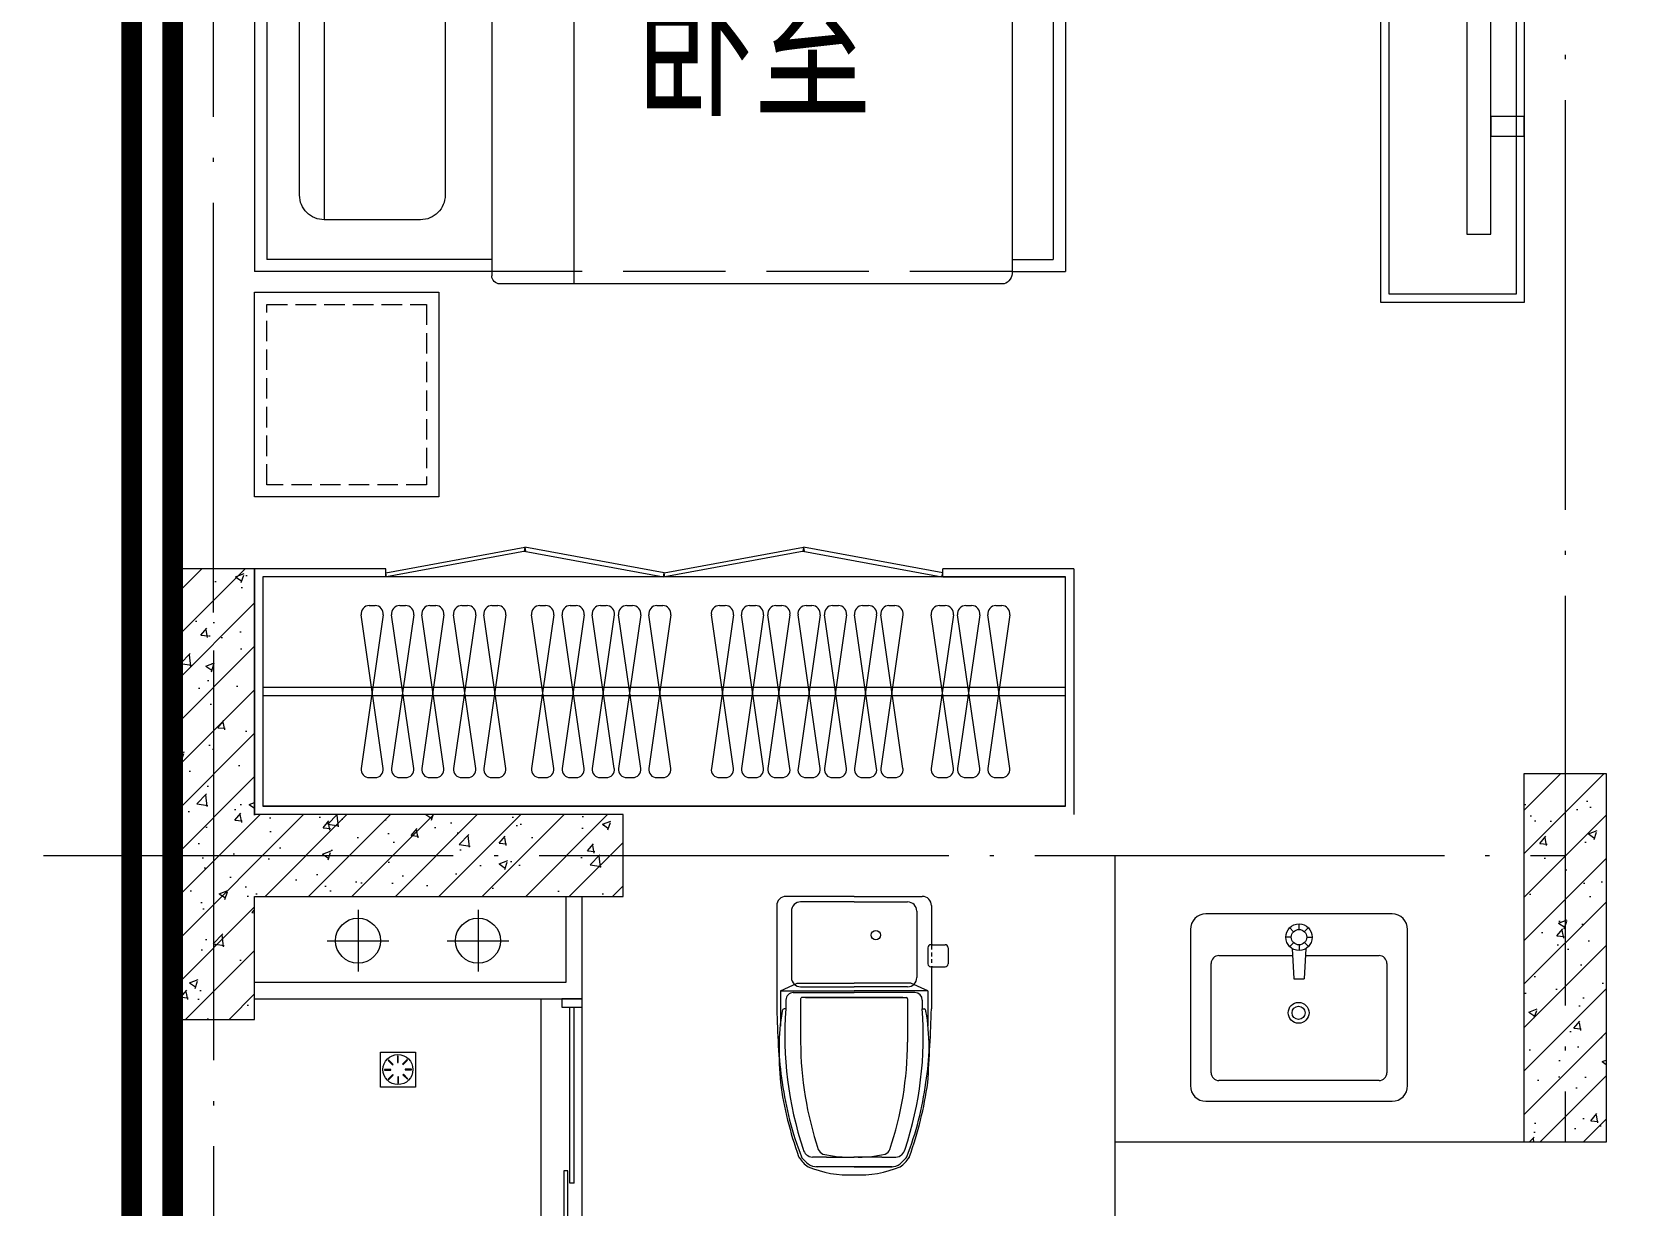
# Model space of a CAD drawing. Extents: x 5393441 to 5456441, y -1528218 to -1483673.
# Drawn here: x 5403798 to 5407704, y -1503156 to -1500290 of the extents above; entities that cross this region are included whole.
import ezdxf
from ezdxf.enums import TextEntityAlignment as Align

# ---------------------------------------------------------------- set-up
doc = ezdxf.new("R2010")
doc.units = 0
doc.header["$LTSCALE"] = 1000
doc.header["$MEASUREMENT"] = 0
doc.linetypes.add('DASH', pattern=[0.35, 0.25, -0.1])
doc.linetypes.add('DOTE', pattern=[2.42, 2, -0.2, 0.02, -0.2])
for name, color, linetype, lineweight in [('DOTE', 250, 'DOTE', 5), ('fd', 4, 'Continuous', 5), ('PUB_TEXT', 7, 'Continuous', 5), ('WINDOW', 4, 'Continuous', 5), ('五金', 136, 'Continuous', 5), ('剪力墙', 2, 'Continuous', 15), ('剪力墙填充', 8, 'Continuous', 5), ('固定家具线', 243, 'Continuous', 5), ('家具', 159, 'Continuous', 5), ('移动家具', 159, 'Continuous', 5), ('面积', 190, 'Continuous', 5)]:
    doc.layers.add(name, color=color, linetype=linetype, lineweight=lineweight)
doc.styles.add('_TCH_SPACE', font='simplex_.ttf', dxfattribs={"height": 5, "bigfont": 'GBCBIG'})
doc.styles.add('DIM_FONT', font='细黑一简.ttf', dxfattribs={"width": 0.8})

# ---------------------------------------------------------------- blocks, each defined once
blk = doc.blocks.new('ytjhgkj')
at = {"layer": '家具', "ltscale": 0.5}
blk.add_lwpolyline([(34949.4, 26115.8), (34599.4, 26115.8), (34599.4, 27515.8), (34949.4, 27515.8)], close=True, dxfattribs=at)
at = {"layer": '家具', "color": 251, "ltscale": 40}
for points in [[(34929.4, 26135.8), (34619.4, 26135.8), (34619.4, 27495.8), (34929.4, 27495.8)], [(34739.4, 27348.9), (34681.3, 27348.9), (34681.3, 26282.6), (34739.4, 26282.6)], [(34681.3, 27110.2), (34599.4, 27110.2), (34599.4, 27062.2), (34681.3, 27062.2)], [(34681.3, 26643.8), (34599.4, 26643.8), (34599.4, 26595.9), (34681.3, 26595.9)]]:
    blk.add_lwpolyline(points, close=True, dxfattribs=at)
blk = doc.blocks.new('A$C76A61D77')
at = {"layer": '家具'}
for p, q in [((0, 600), (0, 0)), ((20, 600), (0, 600)), ((320, 600), (20, 600)), ((320, 580), (320, 600)), ((2000, 600), (1680, 600)), ((1680, 580), (1680, 600)), ((1680, 580), (1680, 600)), ((2000, 600), (2000, 0)), ((320, 580), (20, 580)), ((1680, 580), (1980, 580)), ((1980, 20), (20, 20))]:
    blk.add_line(p, q, dxfattribs=at)
at = {"layer": '家具', "color": 8}
for p, q in [((280, 510), (294.3, 510)), ((354.3, 510), (368.6, 510)), ((427.9, 510), (442.2, 510)), ((505.8, 510), (520.1, 510)), ((579.4, 510), (593.7, 510)), ((696.2, 510), (710.5, 510)), ((770.6, 510), (784.9, 510)), ((844.2, 510), (858.5, 510)), ((908.6, 510), (922.9, 510)), ((982.1, 510), (996.5, 510)), ((1135, 510), (1149.3, 510)), ((1208.6, 510), (1222.9, 510)), ((1273, 510), (1287.3, 510)), ((1346.6, 510), (1360.9, 510)), ((1411, 510), (1425.3, 510)), ((1484.6, 510), (1498.9, 510)), ((1548.9, 510), (1563.3, 510)), ((1672, 510), (1686.3, 510)), ((1736.4, 510), (1750.7, 510)), ((1809.9, 510), (1824.3, 510)), ((314.1, 112.6), (260.2, 487.4)), ((314.1, 487.4), (260.2, 112.6)), ((388.5, 112.6), (334.5, 487.4)), ((388.5, 487.4), (334.5, 112.6)), ((462.1, 112.6), (408.1, 487.4)), ((462.1, 487.4), (408.1, 112.6)), ((539.9, 112.6), (486, 487.4)), ((539.9, 487.4), (486, 112.6)), ((613.5, 112.6), (559.6, 487.4)), ((613.5, 487.4), (559.6, 112.6)), ((730.4, 112.6), (676.4, 487.4)), ((730.4, 487.4), (676.4, 112.6)), ((804.7, 112.6), (750.8, 487.4)), ((804.7, 487.4), (750.8, 112.6)), ((878.3, 112.6), (824.3, 487.4)), ((878.3, 487.4), (824.3, 112.6)), ((942.7, 112.6), (888.7, 487.4)), ((942.7, 487.4), (888.7, 112.6)), ((1016.3, 112.6), (962.3, 487.4)), ((1016.3, 487.4), (962.3, 112.6)), ((1169.1, 112.6), (1115.2, 487.4)), ((1169.1, 487.4), (1115.2, 112.6)), ((1242.7, 112.6), (1188.8, 487.4)), ((1242.7, 487.4), (1188.8, 112.6)), ((1307.1, 112.6), (1253.2, 487.4)), ((1307.1, 487.4), (1253.2, 112.6)), ((1380.7, 112.6), (1326.8, 487.4)), ((1380.7, 487.4), (1326.8, 112.6)), ((1445.1, 112.6), (1391.1, 487.4)), ((1445.1, 487.4), (1391.1, 112.6)), ((1518.7, 112.6), (1464.7, 487.4)), ((1518.7, 487.4), (1464.7, 112.6)), ((1583.1, 112.6), (1529.1, 487.4)), ((1583.1, 487.4), (1529.1, 112.6)), ((1706.1, 112.6), (1652.1, 487.4)), ((1706.1, 487.4), (1652.1, 112.6)), ((1770.5, 112.6), (1716.5, 487.4)), ((1770.5, 487.4), (1716.5, 112.6)), ((1844.1, 112.6), (1790.1, 487.4)), ((1844.1, 487.4), (1790.1, 112.6)), ((1980, 310), (20, 310)), ((1980, 290), (20, 290)), ((280, 90), (294.3, 90)), ((354.3, 90), (368.6, 90)), ((427.9, 90), (442.2, 90)), ((505.8, 90), (520.1, 90)), ((579.4, 90), (593.7, 90)), ((696.2, 90), (710.5, 90)), ((770.6, 90), (784.9, 90)), ((844.2, 90), (858.5, 90)), ((908.6, 90), (922.9, 90)), ((982.1, 90), (996.5, 90)), ((1135, 90), (1149.3, 90)), ((1208.6, 90), (1222.9, 90)), ((1273, 90), (1287.3, 90)), ((1346.6, 90), (1360.9, 90)), ((1411, 90), (1425.3, 90)), ((1484.6, 90), (1498.9, 90)), ((1548.9, 90), (1563.3, 90)), ((1672, 90), (1686.3, 90)), ((1736.4, 90), (1750.7, 90)), ((1809.9, 90), (1824.3, 90))]:
    blk.add_line(p, q, dxfattribs=at)
at = {"layer": '家具'}
for points in [[(320, 589.8), (660, 652.9), (661.8, 643.1), (321.8, 580)], [(1000, 589.8), (660, 652.9), (658.2, 643.1), (998.2, 580)], [(1000, 589.8), (1340, 652.9), (1341.8, 643.1), (1001.8, 580)], [(1680, 589.8), (1340, 652.9), (1338.2, 643.1), (1678.2, 580)], [(1980, 580), (20, 580), (20, 20), (1980, 20)]]:
    blk.add_lwpolyline(points, close=True, dxfattribs=at)
at = {"layer": '家具', "color": 8}
for centre, start, end in [((280, 490), 90, 187.5946), ((294.3, 490), 352.4054, 90), ((354.3, 490), 90, 187.5946), ((368.6, 490), 352.4054, 90), ((427.9, 490), 90, 187.5946), ((442.2, 490), 352.4054, 90), ((505.8, 490), 90, 187.5946), ((520.1, 490), 352.4054, 90), ((579.4, 490), 90, 187.5946), ((593.7, 490), 352.4054, 90), ((696.2, 490), 90, 187.5946), ((710.5, 490), 352.4054, 90), ((770.6, 490), 90, 187.5946), ((784.9, 490), 352.4054, 90), ((844.2, 490), 90, 187.5946), ((858.5, 490), 352.4054, 90), ((908.6, 490), 90, 187.5946), ((922.9, 490), 352.4054, 90), ((982.1, 490), 90, 187.5946), ((996.5, 490), 352.4054, 90), ((1135, 490), 90, 187.5946), ((1149.3, 490), 352.4054, 90), ((1208.6, 490), 90, 187.5946), ((1222.9, 490), 352.4054, 90), ((1273, 490), 90, 187.5946), ((1287.3, 490), 352.4054, 90), ((1346.6, 490), 90, 187.5946), ((1360.9, 490), 352.4054, 90), ((1411, 490), 90, 187.5946), ((1425.3, 490), 352.4054, 90), ((1484.6, 490), 90, 187.5946), ((1498.9, 490), 352.4054, 90), ((1548.9, 490), 90, 187.5946), ((1563.3, 490), 352.4054, 90), ((1672, 490), 90, 187.5946), ((1686.3, 490), 352.4054, 90), ((1736.4, 490), 90, 187.5946), ((1750.7, 490), 352.4054, 90), ((1809.9, 490), 90, 187.5946), ((1824.3, 490), 352.4054, 90), ((280, 110), 172.4054, 270), ((294.3, 110), 270, 7.5946), ((354.3, 110), 172.4054, 270), ((368.6, 110), 270, 7.5946), ((427.9, 110), 172.4054, 270), ((442.2, 110), 270, 7.5946), ((505.8, 110), 172.4054, 270), ((520.1, 110), 270, 7.5946), ((579.4, 110), 172.4054, 270), ((593.7, 110), 270, 7.5946), ((696.2, 110), 172.4054, 270), ((710.5, 110), 270, 7.5946), ((770.6, 110), 172.4054, 270), ((784.9, 110), 270, 7.5946), ((844.2, 110), 172.4054, 270), ((858.5, 110), 270, 7.5946), ((908.6, 110), 172.4054, 270), ((922.9, 110), 270, 7.5946), ((982.1, 110), 172.4054, 270), ((996.5, 110), 270, 7.5946), ((1135, 110), 172.4054, 270), ((1149.3, 110), 270, 7.5946), ((1208.6, 110), 172.4054, 270), ((1222.9, 110), 270, 7.5946), ((1273, 110), 172.4054, 270), ((1287.3, 110), 270, 7.5946), ((1346.6, 110), 172.4054, 270), ((1360.9, 110), 270, 7.5946), ((1411, 110), 172.4054, 270), ((1425.3, 110), 270, 7.5946), ((1484.6, 110), 172.4054, 270), ((1498.9, 110), 270, 7.5946), ((1548.9, 110), 172.4054, 270), ((1563.3, 110), 270, 7.5946), ((1672, 110), 172.4054, 270), ((1686.3, 110), 270, 7.5946), ((1736.4, 110), 172.4054, 270), ((1750.7, 110), 270, 7.5946), ((1809.9, 110), 172.4054, 270), ((1824.3, 110), 270, 7.5946)]:
    blk.add_arc(centre, 20, start, end, dxfattribs=at)
at = {"layer": '家具', "color": 8, "style": 'DIM_FONT', "text_generation_flag": 4, "width": 0.7, "flags": 9}
for tag, p in [('XSIZE', (285.8, 315)), ('YSIZE', (285.8, 315)), ('XSIZE', (360.1, 315)), ('YSIZE', (360.1, 315)), ('XSIZE', (433.7, 315)), ('YSIZE', (433.7, 315)), ('XSIZE', (585.2, 315)), ('YSIZE', (585.2, 315)), ('XSIZE', (702, 315)), ('YSIZE', (702, 315)), ('XSIZE', (776.4, 315)), ('YSIZE', (776.4, 315)), ('XSIZE', (850, 315)), ('YSIZE', (850, 315)), ('XSIZE', (914.4, 315)), ('YSIZE', (914.4, 315)), ('XSIZE', (988, 315)), ('YSIZE', (988, 315)), ('XSIZE', (1140.8, 315)), ('YSIZE', (1140.8, 315)), ('XSIZE', (1214.4, 315)), ('YSIZE', (1214.4, 315)), ('XSIZE', (1278.8, 315)), ('YSIZE', (1278.8, 315)), ('XSIZE', (1352.4, 315)), ('YSIZE', (1352.4, 315)), ('XSIZE', (1416.8, 315)), ('YSIZE', (1416.8, 315)), ('XSIZE', (1490.4, 315)), ('YSIZE', (1490.4, 315)), ('XSIZE', (1554.8, 315)), ('YSIZE', (1554.8, 315)), ('XSIZE', (1677.8, 315)), ('YSIZE', (1677.8, 315)), ('XSIZE', (1742.2, 315)), ('YSIZE', (1742.2, 315)), ('XSIZE', (1815.7, 315)), ('YSIZE', (1815.7, 315))]:
    blk.add_attdef(tag, p, '', height=0.5, rotation=360, dxfattribs=at)
for tag in ['XSIZE', 'YSIZE']:
    blk.add_attdef(tag, (511.6, 315), '', height=0.5, dxfattribs=at)
blk = doc.blocks.new('A$C56722DB7')
at = {"layer": '五金'}
blk.add_lwpolyline([(85.8, 85.8), (85.8, 0), (0, 0), (0, 85.8)], close=True, dxfattribs=at)
at = {"layer": '五金', "color": 8}
for points in [[(9.9, 43.3), (9.9, 41.6), (25.5, 41.6), (25.5, 43.3)], [(19.8, 66.5), (18.7, 65.3), (29.7, 54.3), (30.9, 55.5)], [(43.3, 75.9), (41.6, 75.9), (41.6, 60.3), (43.3, 60.3)], [(66.5, 66), (65.3, 67.2), (54.3, 56.1), (55.5, 55)], [(75.9, 42.5), (75.9, 44.2), (60.3, 44.2), (60.3, 42.5)], [(19.3, 19.8), (20.5, 18.7), (31.5, 29.7), (30.3, 30.9)], [(42.5, 9.9), (44.2, 9.9), (44.2, 25.5), (42.5, 25.5)], [(66, 19.3), (67.2, 20.5), (56.1, 31.5), (55, 30.3)]]:
    blk.add_lwpolyline(points, close=True, dxfattribs=at)
blk.add_circle((42.9, 42.9), 36.6, dxfattribs=at)
blk = doc.blocks.new('A$C37A63D83')
at = {"layer": '家具', "color": 8}
for p, q in [((152.1, 636.3), (127.6, 636.3)), ((136.4, 659.7), (322.6, 659.7)), ((229.5, 659.7), (136.4, 659.7)), ((162, 636.3), (152.1, 636.3)), ((162, 636.3), (229.5, 636.3)), ((297, 636.3), (229.5, 636.3)), ((297, 636.3), (306.9, 636.3)), ((306.9, 636.3), (331.4, 636.3)), ((99, 250.2), (99, 355.5)), ((360, 250.2), (360, 355.5)), ((49.5, 230.4), (49.5, 316.4)), ((54, 279), (54, 280.3)), ((63, 274.5), (58.5, 274.5)), ((63, 252.9), (63, 274.5)), ((396, 252.9), (396, 274.5)), ((396, 274.5), (400.5, 274.5)), ((81, 234.9), (229.5, 234.9)), ((229.5, 246.6), (102.6, 246.6)), ((110.7, 246.6), (229.5, 246.6)), ((229.5, 246.6), (356.4, 246.6)), ((348.3, 246.6), (229.5, 246.6)), ((378, 234.9), (229.5, 234.9)), ((49.5, 230.4), (229.5, 230.4)), ((49.5, 230.4), (90.9, 211.5)), ((76.5, 36), (76.5, 198)), ((90.9, 211.5), (229.5, 211.5)), ((99, 220.5), (229.5, 220.5)), ((409.5, 230.4), (229.5, 230.4)), ((360, 220.5), (229.5, 220.5)), ((368.1, 211.5), (229.5, 211.5)), ((409.5, 230.4), (368.1, 211.5)), ((382.5, 36), (382.5, 198)), ((37.8, 171.9), (42.3, 171.9)), ((40.5, 153.1), (40.5, 161.7)), ((49.5, 125.1), (49.5, 164.7)), ((37.8, 117.9), (42.3, 117.9)), ((40.5, 137), (40.5, 146.5)), ((40.5, 121.2), (40.5, 129.7)), ((229.5, 13.5), (99, 13.5)), ((229.5, 13.5), (360, 13.5))]:
    blk.add_line(p, q, dxfattribs=at)
at = {"layer": '家具'}
for p, q in [((409.5, 230.4), (409.5, 316.4)), ((40.5, 170.1), (40.5, 274.5)), ((405, 279), (405, 280.3)), ((418.5, 22.5), (418.5, 274.5)), ((0, 125.1), (0, 164.7)), ((37.8, 171.9), (7.2, 171.9)), ((37.8, 117.9), (7.2, 117.9)), ((40.5, 22.5), (40.5, 122)), ((229.5, 0), (63, 0)), ((229.5, 0), (396, 0))]:
    blk.add_line(p, q, dxfattribs=at)
at = {"layer": '家具', "color": 8}
blk.add_circle((176.4, 94.5), 11.4, dxfattribs=at)
at = {"layer": '家具'}
for centre, radius, start, end in [((216.6, 423.2), 256.6, 87.121, 112.8427), ((242.4, 423.2), 256.6, 67.1573, 92.879), ((978.6, 321), 938.6, 160.4627, 171.8238), ((106.7, 630.4), 13.5, 147.2649, 160.4629), ((159.1, 596.7), 75.7, 123.7473, 147.2649), ((299.9, 596.7), 75.7, 32.7351, 56.2527), ((345.7, 630.4), 13.5, 21.3401, 45.0457), ((352.3, 630.4), 13.5, 19.5371, 32.7351), ((-519.6, 321), 938.7, 8.1773, 19.5371), ((7035.2, 15), 6999.5, 176.39994, 177.87525), ((-6576.2, 15), 6999.5, 2.12475, 3.60006), ((7.2, 164.7), 7.2, 90, 180), ((7.2, 125.1), 7.2, 180, 270), ((63, 22.5), 22.5, 180, 270), ((396, 22.5), 22.5, 270, 0)]:
    blk.add_arc(centre, radius, start, end, dxfattribs=at)
at = {"layer": '家具', "color": 8}
for centre, radius, start, end in [((823.8, 352.9), 776.2, 158.6599, 172.4763), ((113.3, 630.4), 13.5, 134.9543, 158.6599), ((347, 396.4), 344.2, 131.9223, 134.9543), ((129.6, 611.1), 25.3, 94.6124, 166.2529), ((138, 625.7), 34, 87.4207, 128.0687), ((159.2, 611.8), 18, 109.1813, 161.5027), ((214.4, 386.4), 250, 86.5925, 104.1516), ((244.6, 386.4), 250, 75.8484, 93.4075), ((299.8, 611.8), 18, 18.4973, 70.8187), ((321, 625.7), 34, 51.9313, 92.5793), ((329.4, 611.1), 25.3, 13.7471, 85.3876), ((112, 396.4), 344.2, 45.0457, 48.0777), ((-364.8, 352.9), 776.2, 7.5237, 21.3401), ((941.9, 340.4), 881.4, 161.7059, 184.2897), ((933.3, 352.9), 834.3, 161.5027, 179.8181), ((-474.3, 352.9), 834.3, 0.1819, 18.4973), ((-482.9, 340.4), 881.4, 355.7103, 18.2941), ((545.5, 366.9), 499.1, 169.8851, 189.9823), ((-86.5, 366.9), 499.1, 350.0177, 10.1149), ((58.5, 279), 4.5, 180, 270), ((400.5, 279), 4.5, 270, 0), ((81, 252.9), 18, 180, 270), ((102.6, 250.2), 3.6, 180, 270), ((356.4, 250.2), 3.6, 270, 0), ((378, 252.9), 18, 270, 0), ((99, 198), 22.5, 90, 180), ((360, 198), 22.5, 0, 90), ((42.3, 164.7), 7.2, 0, 90), ((42.3, 125.1), 7.2, 270, 0), ((99, 36), 22.5, 180, 270), ((360, 36), 22.5, 270, 0)]:
    blk.add_arc(centre, radius, start, end, dxfattribs=at)
blk = doc.blocks.new('dfdsf')
at = {"layer": '家具'}
for p, q in [((-6118.8, -27345.4), (-6118.8, -27726.4)), ((-5626.5, -27307.3), (-6080.7, -27307.3)), ((-5588.4, -27726.4), (-5588.4, -27345.4)), ((-6080.7, -27764.5), (-5626.5, -27764.5))]:
    blk.add_line(p, q, dxfattribs=at)
at = {"layer": '家具', "color": 8}
for p, q in [((-5866.9, -27350.6), (-5876.4, -27341.1)), ((-5853.6, -27345.2), (-5853.6, -27331.7)), ((-5831.1, -27340.8), (-5840.5, -27350.5)), ((-5872.4, -27364), (-5885.9, -27364)), ((-5866.7, -27377.4), (-5876.1, -27387.1)), ((-5853.6, -27382.8), (-5853.6, -27396.2)), ((-5830.8, -27386.8), (-5840.3, -27377.3)), ((-5834.8, -27364), (-5821.3, -27364)), ((-6049, -27408.9), (-5869.2, -27408.9)), ((-5870.1, -27391.7), (-5866.3, -27465.6)), ((-5837.1, -27391.7), (-5840.9, -27465.6)), ((-5838, -27408.9), (-5658.2, -27408.9)), ((-6068, -27694.7), (-6068, -27428)), ((-5639.2, -27428), (-5639.2, -27694.7)), ((-5866.3, -27465.6), (-5840.9, -27465.6)), ((-5658.2, -27713.7), (-6049, -27713.7))]:
    blk.add_line(p, q, dxfattribs=at)
for centre, radius in [((-5853.6, -27364), 32.3), ((-5853.6, -27364), 18.8), ((-5854.6, -27548.6), 25.4), ((-5854.6, -27548.6), 16)]:
    blk.add_circle(centre, radius, dxfattribs=at)
at = {"layer": '家具'}
for centre, start, end in [((-6080.7, -27345.4), 90, 180), ((-5626.5, -27345.4), 0, 90), ((-6080.7, -27726.4), 180, 270), ((-5626.5, -27726.4), 270, 0)]:
    blk.add_arc(centre, 38.1, start, end, dxfattribs=at)
at = {"layer": '家具', "color": 8}
for centre, start, end in [((-6049, -27428), 90, 180), ((-5658.2, -27428), 0, 90), ((-6049, -27694.7), 180, 270), ((-5658.2, -27694.7), 270, 0)]:
    blk.add_arc(centre, 19.1, start, end, dxfattribs=at)
blk = doc.blocks.new('bed3')
at = {"layer": '家具'}
for p, q in [((1210394.1, -496224.4), (1210394.1, -495312.1)), ((1210394.1, -495312.1), (1211594.1, -495312.1)), ((1210424.1, -495342.1), (1211564.1, -495342.1)), ((1210424.1, -495891.2), (1210424.1, -495342.1)), ((1211564.1, -495891.2), (1211564.1, -495342.1)), ((1211594.1, -495891.2), (1211594.1, -495312.1)), ((1210520.7, -495481.9), (1211467.5, -495481.9)), ((1210394.1, -495891.2), (1211604.1, -495891.2)), ((1211624.1, -497142), (1211624.1, -495911.2)), ((1210646.7, -496091.5), (1211624.1, -496091.5)), ((1210364.1, -497142), (1210364.1, -496279.1)), ((1210394.1, -497162), (1211594.1, -497162)), ((1210394.1, -497162), (1210394.1, -497292)), ((1210424.1, -497162), (1210424.1, -497262)), ((1211564.1, -497162), (1211564.1, -497262)), ((1211594.1, -497162), (1211594.1, -497292)), ((1210424.1, -497262), (1211564.1, -497262)), ((1210394.1, -497292), (1211594.1, -497292))]:
    blk.add_line(p, q, dxfattribs=at)
at = {"layer": '家具', "linetype": 'DASH'}
for p, q in [((1211594.1, -497162), (1211594.1, -495891.2)), ((1210394.1, -496224.4), (1210394.1, -497162))]:
    blk.add_line(p, q, dxfattribs=at)
at = {"layer": '家具'}
blk.add_lwpolyline([(1210520.7, -495481.9), (1210520.7, -495717.3, 0.414214), (1210580.7, -495777.3), (1211407.5, -495777.3, 0.414214), (1211467.5, -495717.3), (1211467.5, -495481.9, 0.414214), (1211407.5, -495421.9), (1210580.7, -495421.9, 0.414214)], format="xyb", close=True, dxfattribs=at)
blk.add_lwpolyline([(1210726.7, -495891.2, 0.180302), (1210618.7, -496382.9, -0.088637), (1210364.2, -496279.1, 28871.271551)], format="xyb", dxfattribs=at)
for centre, radius, start, end in [((1211207.4, -496703.6), 944, 120.6075, 153.2773), ((1211604.1, -495911.2), 20, 0, 90), ((1210392.9, -497131.3), 30.7, 200.3566, 272.3152), ((1211595.4, -497131.4), 30.7, 267.6884, 339.6917)]:
    blk.add_arc(centre, radius, start, end, dxfattribs=at)
blk = doc.blocks.new('dgfgf')
at = {"layer": '家具'}
blk.add_lwpolyline([(7597.4, -62676.2), (7147.4, -62676.2), (7147.4, -63176.2), (7597.4, -63176.2), (7597.4, -62676.2), (7517.4, -62676.2)], dxfattribs=at)
at = {"layer": '家具', "color": 251, "linetype": 'DASH', "ltscale": 0.2}
blk.add_lwpolyline([(7567.4, -62706.2), (7177.4, -62706.2), (7177.4, -63146.2), (7567.4, -63146.2)], close=True, dxfattribs=at)
blk = doc.blocks.new('jianliqiang')
at = {"layer": '剪力墙填充'}
h = blk.add_hatch(dxfattribs=at)
h.set_pattern_fill('钢筋混凝土', color=256, scale=30, style=0)
h.set_pattern_definition([(45, (554307.64, 5985.96), (-53.0330086, 53.0330086), []), (50, (554307.64, 5985.96), (215.178055, -18.82564), [22.5, -247.5]), (355, (554307.64, 5985.96), (-41.6254, 225.65764), [18, -198]), (100.4514, (554325.57, 5984.4), (173.552815, 206.831863), [19.122057, -210.342634]), (46.1842, (554307.64, 6045.96), (320.172315, -49.655704), [33.75, -371.25]), (96.6356, (554334.32, 6041.82), (280.39881, 292.23536), [28.683086, -315.5139]), (351.1842, (554307.64, 6045.96), (280.398584, 292.23558), [27, -297]), (21, (554337.64, 6030.96), (179.072116, -120.785667), [22.5, -247.5]), (326, (554337.64, 6030.96), (72.9946, 217.545014), [18, -198]), (71.4514, (554352.56, 6020.9), (252.066789, 96.759149), [19.122057, -210.342634]), (37.5, (554307.64, 5985.96), (3.6479566, 99.8681561), [0, -195.6, 0, -201, 0, -198.75]), (7.5, (554307.64, 5985.96), (78.9208612, 118.3235136), [0, -114.6, 0, -191.1, 0, -75.75]), (327.5, (554240.74, 5985.96), (160.1467309, -6.7664615), [0, -75, 0, -234, 0, -310.5]), (317.5, (554210.74, 5985.96), (174.955851, 30.031495), [0, -97.5, 0, -155.4, 0, -220.5])])
h.paths.add_polyline_path([(3214172.6, -527467.6), (3214372.6, -527467.6), (3214372.6, -527167.6), (3215272.6, -527167.6), (3215272.6, -526967.6), (3214372.6, -526967.6), (3214372.6, -526367.6), (3214172.6, -526367.6)])
h = blk.add_hatch(dxfattribs=at)
h.set_pattern_fill('钢筋混凝土', color=256, scale=30, style=0)
h.set_pattern_definition([(45, (554307.64, 5985.96), (-53.0330086, 53.0330086), []), (50, (554307.64, 5985.96), (215.178055, -18.82564), [22.5, -247.5]), (355, (554307.64, 5985.96), (-41.6254, 225.65764), [18, -198]), (100.4514, (554325.57, 5984.4), (173.552815, 206.831863), [19.122057, -210.342634]), (46.1842, (554307.64, 6045.96), (320.172315, -49.655704), [33.75, -371.25]), (96.6356, (554334.32, 6041.82), (280.39881, 292.23536), [28.683086, -315.5139]), (351.1842, (554307.64, 6045.96), (280.398584, 292.23558), [27, -297]), (21, (554337.64, 6030.96), (179.072116, -120.785667), [22.5, -247.5]), (326, (554337.64, 6030.96), (72.9946, 217.545014), [18, -198]), (71.4514, (554352.56, 6020.9), (252.066789, 96.759149), [19.122057, -210.342634]), (37.5, (554307.64, 5985.96), (3.6479566, 99.8681561), [0, -195.6, 0, -201, 0, -198.75]), (7.5, (554307.64, 5985.96), (78.9208612, 118.3235136), [0, -114.6, 0, -191.1, 0, -75.75]), (327.5, (554240.74, 5985.96), (160.1467309, -6.7664615), [0, -75, 0, -234, 0, -310.5]), (317.5, (554210.74, 5985.96), (174.955851, 30.031495), [0, -97.5, 0, -155.4, 0, -220.5])])
h.paths.add_polyline_path([(3217472.6, -526867.6), (3217672.6, -526867.6), (3217672.6, -527767.6), (3217472.6, -527767.6)])
at = {"layer": '剪力墙'}
for points in [[(3214172.6, -527467.6), (3214372.6, -527467.6), (3214372.6, -527167.6), (3215272.6, -527167.6), (3215272.6, -526967.6), (3214372.6, -526967.6), (3214372.6, -526367.6), (3214172.6, -526367.6)], [(3217472.6, -526867.6), (3217672.6, -526867.6), (3217672.6, -527767.6), (3217472.6, -527767.6)]]:
    blk.add_lwpolyline(points, close=True, dxfattribs=at)

msp = doc.modelspace()

# ---------------------------------------------------------------- linework, layer by layer
at = {"layer": 'DOTE', "linetype": 'DOTE', "ltscale": 0.5}
for p, q in [((5404241.2, -1501707.4), (5404241.2, -1494313.5)), ((5407541.2, -1494406.5), (5407541.2, -1503000.4)), ((5404241.2, -1501800.4), (5404241.2, -1515829)), ((5400196.1, -1502300.4), (5407541.2, -1502300.4)), ((5406441.2, -1502300.4), (5406441.2, -1504100.4))]:
    msp.add_line(p, q, dxfattribs=at)
at = {"layer": 'WINDOW'}
for p, q in [((5405041.2, -1504000.4), (5405041.2, -1502650.4)), ((5405141.2, -1502650.4), (5405091.2, -1502650.4)), ((5405091.2, -1502650.4), (5405091.2, -1502670.4)), ((5405091.2, -1502670.4), (5405141.2, -1502670.4)), ((5405111.2, -1503100.4), (5405111.2, -1502670.4)), ((5405121.2, -1503100.4), (5405121.2, -1502670.4)), ((5405141.2, -1504000.4), (5405141.2, -1502650.4)), ((5405121.2, -1503100.4), (5405111.2, -1503100.4))]:
    msp.add_line(p, q, dxfattribs=at)
msp.add_lwpolyline([(5405106.2, -1503530.4), (5405106.2, -1503070.4), (5405096.2, -1503070.4), (5405096.2, -1503530.4)], close=True, dxfattribs=at)
at = {"layer": '固定家具线', "color": 251}
for p, q in [((5405101.2, -1502400.4), (5405101.2, -1502610.4)), ((5404593.7, -1502433.5), (5404593.7, -1502583.5)), ((5404886.7, -1502433.5), (5404886.7, -1502583.5)), ((5404518.7, -1502508.5), (5404668.7, -1502508.5)), ((5404811.7, -1502508.5), (5404961.7, -1502508.5)), ((5405101.2, -1502610.4), (5404341.2, -1502610.4))]:
    msp.add_line(p, q, dxfattribs=at)
for centre in [(5404593.7, -1502508.5), (5404886.7, -1502508.5)]:
    msp.add_circle(centre, 55, dxfattribs=at)
at = {"layer": '家具'}
for p, q in [((5405141.2, -1502650.4), (5405141.2, -1502400.4)), ((5404341.2, -1502650.4), (5405141.2, -1502650.4))]:
    msp.add_line(p, q, dxfattribs=at)
at = {"layer": '移动家具'}
msp.add_line((5407441.2, -1503000.4), (5406441.2, -1503000.4), dxfattribs=at)
at = {"layer": '面积', "color": 1, "const_width": 50}
msp.add_lwpolyline([(5416041.2, -1496000.4), (5413241.2, -1496000.4), (5413241.2, -1498300.4), (5407341.2, -1498300.4), (5407341.2, -1498900.4), (5404041.2, -1498900.4), (5404041.2, -1499000.4), (5404041.2, -1508200.4), (5407441.2, -1508200.4), (5407441.2, -1508200.4), (5407641.2, -1508200.4), (5411341.2, -1509700.4), (5411341.2, -1511100.4), (5411941.2, -1511100.4), (5415441.2, -1512600.4)], dxfattribs=at)
at = {"layer": '面积', "const_width": 50}
msp.add_lwpolyline([(5412741.2, -1501800.4), (5413341.2, -1501800.4), (5413341.2, -1498400.4), (5407441.2, -1498400.4), (5407441.2, -1499000.4), (5404141.2, -1499000.4), (5404141.2, -1508100.4), (5407541.2, -1508100.4), (5407541.2, -1508100.4), (5411441.2, -1509600.4), (5411441.2, -1503700.4), (5412741.2, -1503700.4)], close=True, dxfattribs=at)

# ---------------------------------------------------------------- block references
at = {"layer": 'fd'}
msp.add_blockref('jianliqiang', (2189968.6, -975232.9), dxfattribs=at)
at = {"layer": '五金', "extrusion": (0, 0, -1), "xscale": -1, "zscale": -1, "rotation": 1.667530113991234e-08}
msp.add_blockref('A$C56722DB7', (-5404648.3, -1502866), dxfattribs=at)
at = {"layer": '家具'}
for name, p, rotation in [('ytjhgkj', (5442040.6, -1473434.7), 179.9999999933299), ('A$C37A63D83', (5406034.4, -1502400.4), 179.9999999533093)]:
    msp.add_blockref(name, p, dxfattribs=dict(at, rotation=rotation))
at = {"layer": '家具', "xscale": -1}
for name, p, rotation in [('bed3', (4909029.1, -289281.3), 90), ('dgfgf', (5397194.5, -1564101.7), 180.0006946849335)]:
    msp.add_blockref(name, p, dxfattribs=dict(at, rotation=rotation))
at = {"layer": '家具'}
for name, p in [('A$C76A61D77', (5404341.2, -1502200.4)), ('dfdsf', (5412744.8, -1475135.9))]:
    msp.add_blockref(name, p, dxfattribs=at)

# ---------------------------------------------------------------- texts
at = {"layer": 'PUB_TEXT', "style": '_TCH_SPACE', "width": 0.705882}
msp.add_text('卧室', height=300, rotation=360, dxfattribs=at).set_placement((5405559.3, -1500465.1), align=Align.CENTER)

doc.saveas('drawing.dxf')
